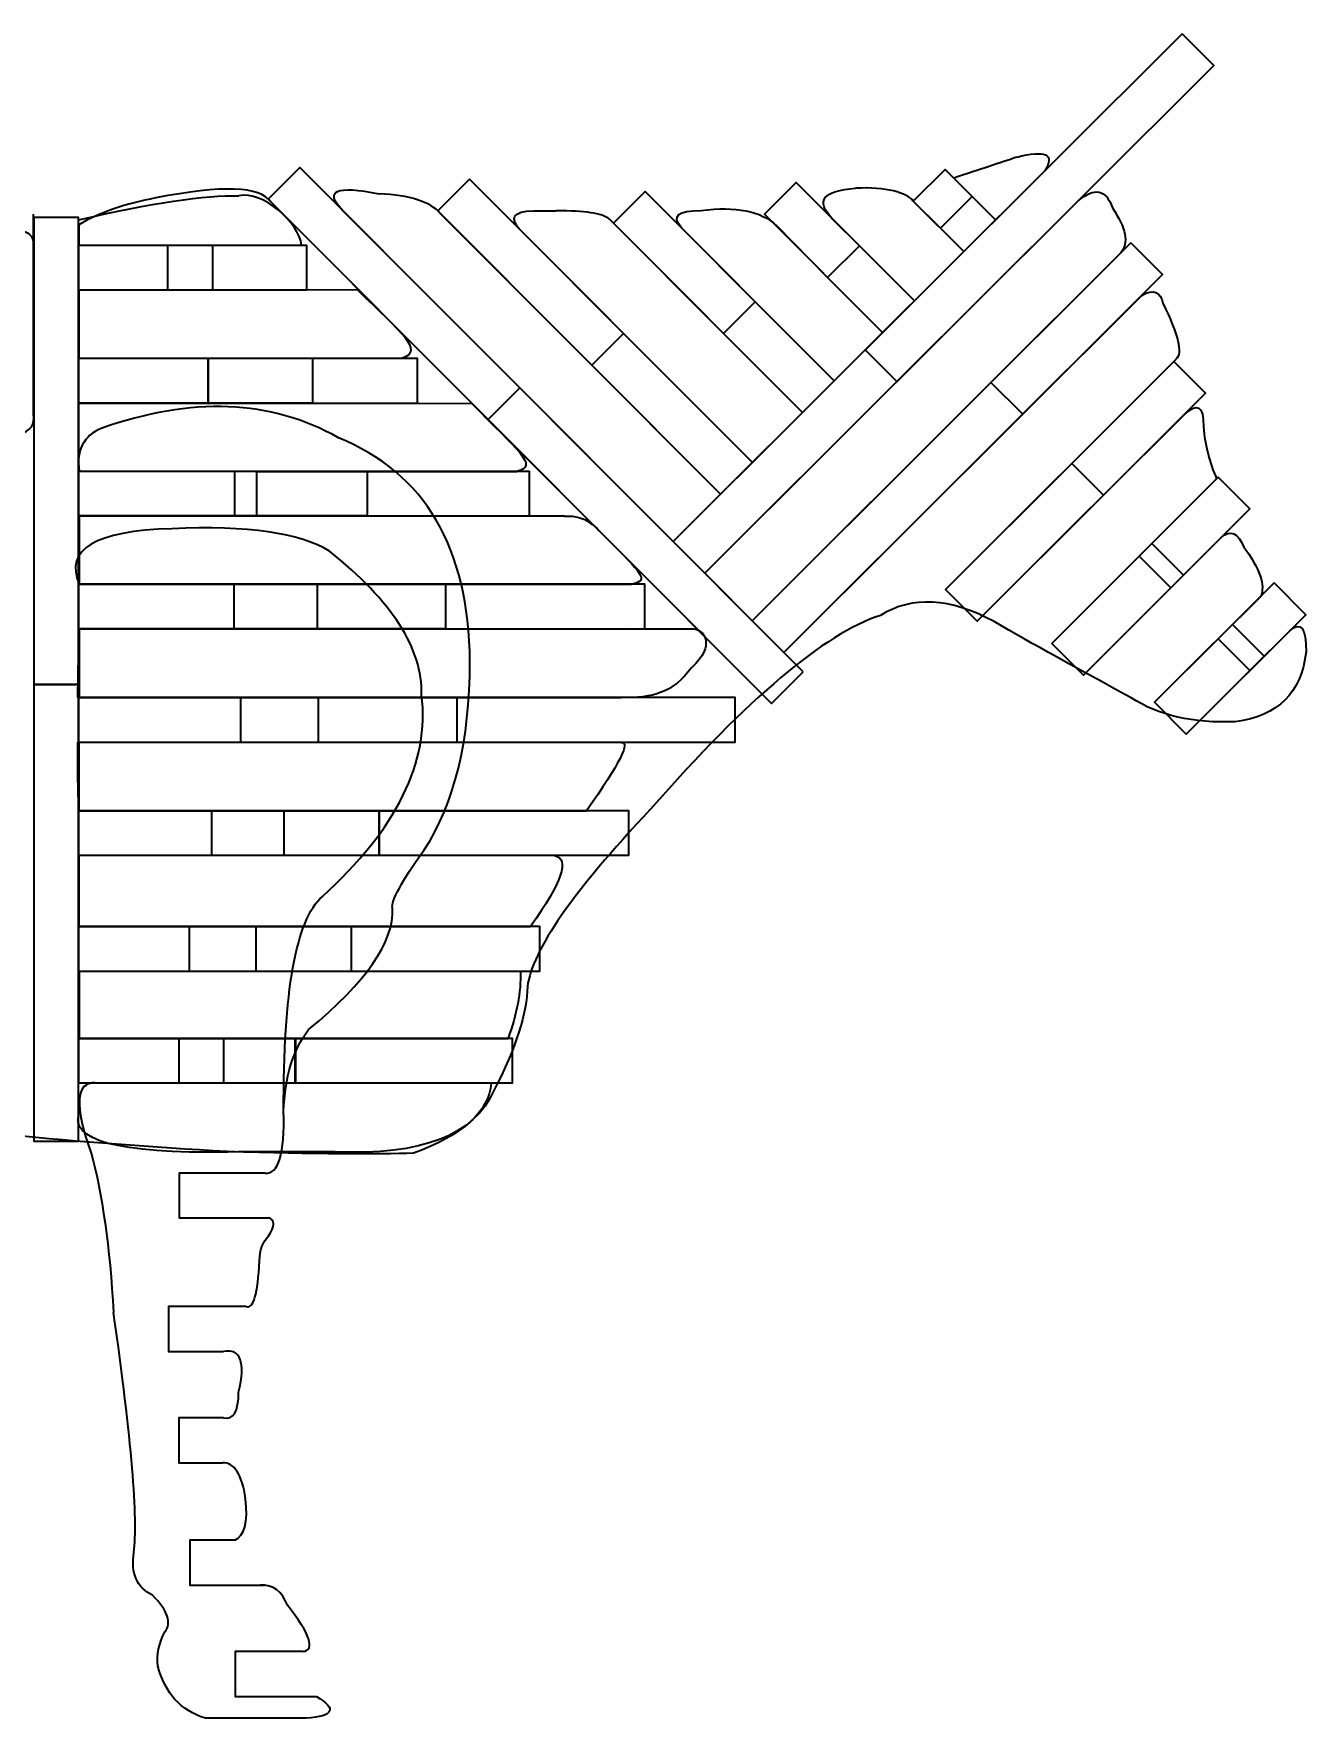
# Model space of a CAD drawing. Header units: inches. Extents: x -777 to 162, y -556 to 220.
# Drawn here: x -199.3 to -125, y 122 to 220.4 of the extents above; entities that cross this region are included whole.
import ezdxf

# ---------------------------------------------------------------- set-up
doc = ezdxf.new("R2010")
doc.units = ezdxf.units.IN
doc.header["$MEASUREMENT"] = 0
doc.layers.add('Layer 1', color=1, linetype='Continuous')

msp = doc.modelspace()

# ---------------------------------------------------------------- linework, layer by layer
at = {"layer": 'Layer 1', "color": 1, "lineweight": 35}
for points in [[(-196.6951, 205.4228), (-183.3595, 205.4228), (-183.3595, 208.025), (-196.6951, 208.025), (-196.6951, 205.4228)], [(-196.695, 198.8106), (-176.9002, 198.8106), (-176.9002, 201.4126), (-196.695, 201.4126), (-196.695, 198.8106)], [(-196.6951, 192.2202), (-170.3637, 192.2202), (-170.3637, 194.8224), (-196.6951, 194.8224), (-196.6951, 192.2202)], [(-196.6951, 185.6202), (-163.6089, 185.6202), (-163.6089, 188.2224), (-196.6951, 188.2224), (-196.6951, 185.6202)], [(-196.695, 179.0006), (-158.3402, 179.0006), (-158.3402, 181.6028), (-196.695, 181.6028), (-196.695, 179.0006)], [(-196.6951, 172.3892), (-164.5577, 172.3892), (-164.5577, 174.9914), (-196.6951, 174.9914), (-196.6951, 172.3892)], [(-196.6951, 165.6228), (-169.7477, 165.6228), (-169.7477, 168.225), (-196.6951, 168.225), (-196.6951, 165.6228)], [(-196.6951, 159.0876), (-171.3429, 159.0876), (-171.3429, 161.6896), (-196.6951, 161.6896), (-196.6951, 159.0876)]]:
    msp.add_lwpolyline(points, close=True, dxfattribs=at)
at = {"layer": 'Layer 1', "color": 2, "lineweight": 35}
for points in [[(-196.6951, 205.4228), (-191.4889, 205.4228), (-191.4889, 208.025), (-196.6951, 208.025), (-196.6951, 205.4228)], [(-196.6951, 198.8106), (-189.1307, 198.8106), (-189.1307, 201.4126), (-196.6951, 201.4126), (-196.6951, 198.8106)], [(-196.6951, 192.2202), (-186.2791, 192.2202), (-186.2791, 194.8224), (-196.6951, 194.8224), (-196.6951, 192.2202)], [(-196.6951, 185.6202), (-182.7445, 185.6202), (-182.7445, 188.2224), (-196.6951, 188.2224), (-196.6951, 185.6202)], [(-196.695, 179.0006), (-182.6728, 179.0006), (-182.6728, 181.6028), (-196.695, 181.6028), (-196.695, 179.0006)], [(-196.6951, 172.3894), (-184.6911, 172.3894), (-184.6911, 174.9916), (-196.6951, 174.9916), (-196.6951, 172.3894)], [(-196.6951, 165.6228), (-186.3205, 165.6228), (-186.3205, 168.225), (-196.6951, 168.225), (-196.6951, 165.6228)], [(-196.6951, 159.0876), (-188.2105, 159.0876), (-188.2105, 161.6896), (-196.6951, 161.6896), (-196.6951, 159.0876)]]:
    msp.add_lwpolyline(points, close=True, dxfattribs=at)
at = {"layer": 'Layer 1', "color": 6, "lineweight": 35}
for points in [[(-188.8748, 205.4228), (-183.3594, 205.4228), (-183.3594, 208.025), (-188.8748, 208.025), (-188.8748, 205.4228)], [(-183.0372, 198.8106), (-176.9002, 198.8106), (-176.9002, 201.4126), (-183.0372, 201.4126), (-183.0372, 198.8106)], [(-179.8299, 192.2198), (-170.3637, 192.2198), (-170.3637, 194.822), (-179.8299, 194.822), (-179.8299, 192.2198)], [(-175.2559, 185.6202), (-163.6089, 185.6202), (-163.6089, 188.2224), (-175.2559, 188.2224), (-175.2559, 185.6202)], [(-174.5914, 179.0006), (-158.3402, 179.0006), (-158.3402, 181.6028), (-174.5914, 181.6028), (-174.5914, 179.0006)], [(-179.1533, 172.3897), (-164.5577, 172.3897), (-164.5577, 174.9917), (-179.1533, 174.9917), (-179.1533, 172.3897)], [(-180.7831, 165.6228), (-169.7477, 165.6228), (-169.7477, 168.225), (-180.7831, 168.225), (-180.7831, 165.6228)], [(-184.0625, 159.0876), (-171.3429, 159.0876), (-171.3429, 161.6896), (-184.0625, 161.6896), (-184.0625, 159.0876)]]:
    msp.add_lwpolyline(points, close=True, dxfattribs=at)
at = {"layer": 'Layer 1', "color": 30, "lineweight": 35}
for points in [[(-187.5911, 192.2202), (-170.3637, 192.2202), (-170.3637, 194.8224), (-187.5911, 194.8224), (-187.5911, 192.2202)], [(-187.6357, 185.6202), (-163.6089, 185.6202), (-163.6089, 188.2224), (-187.6357, 188.2224), (-187.6357, 185.6202)], [(-187.2466, 179.0006), (-158.3402, 179.0006), (-158.3402, 181.6028), (-187.2466, 181.6028), (-187.2466, 179.0006)], [(-188.9247, 172.3897), (-164.5577, 172.3897), (-164.5577, 174.9917), (-188.9247, 174.9917), (-188.9247, 172.3897)], [(-190.2328, 165.6228), (-169.7476, 165.6228), (-169.7476, 168.225), (-190.2328, 168.225), (-190.2328, 165.6228)], [(-190.8339, 159.0876), (-171.3429, 159.0876), (-171.3429, 161.6896), (-190.8339, 161.6896), (-190.8339, 159.0876)]]:
    msp.add_lwpolyline(points, close=True, dxfattribs=at)
at = {"layer": 'Layer 1', "color": 1, "lineweight": 35}
for points in [[(-132.2206, 220.3945), (-132.2206, 220.3945), (-130.3704, 218.5396), (-130.3704, 218.5396), (-130.3704, 218.5396), (-130.3704, 218.5396), (-160.1099, 188.866), (-160.1099, 188.866), (-160.1099, 188.866), (-160.1099, 188.866), (-161.9602, 190.7208), (-161.9602, 190.7208), (-161.9602, 190.7208), (-161.9602, 190.7208), (-132.2206, 220.3945), (-132.2206, 220.3945)], [(-154.366, 183.1103), (-154.366, 183.1103), (-156.2201, 181.2594), (-156.2201, 181.2594), (-156.2201, 181.2594), (-156.2201, 181.2594), (-185.6326, 210.7308), (-185.6326, 210.7308), (-185.6326, 210.7308), (-185.6326, 210.7308), (-183.7784, 212.5817), (-183.7784, 212.5817), (-183.7784, 212.5817), (-183.7784, 212.5817), (-154.366, 183.1103), (-154.366, 183.1103)], [(-157.3349, 195.3368), (-157.3349, 195.3368), (-159.189, 193.4859), (-159.189, 193.4859), (-159.189, 193.4859), (-159.189, 193.4859), (-175.7129, 210.0429), (-175.7129, 210.0429), (-175.7129, 210.0429), (-175.7129, 210.0429), (-173.8587, 211.8938), (-173.8587, 211.8938), (-173.8587, 211.8938), (-173.8587, 211.8938), (-157.3349, 195.3368), (-157.3349, 195.3368)], [(-147.8693, 204.7814), (-147.8693, 204.7814), (-149.7234, 202.9304), (-149.7234, 202.9304), (-149.7234, 202.9304), (-149.7234, 202.9304), (-156.6304, 209.8513), (-156.6304, 209.8513), (-156.6304, 209.8513), (-156.6304, 209.8513), (-154.7762, 211.7022), (-154.7762, 211.7022), (-154.7762, 211.7022), (-154.7762, 211.7022), (-147.8693, 204.7814), (-147.8693, 204.7814)], [(-143.1287, 209.5115), (-143.1287, 209.5115), (-144.9828, 207.6605), (-144.9828, 207.6605), (-144.9828, 207.6605), (-144.9828, 207.6605), (-147.9309, 210.6143), (-147.9309, 210.6143), (-147.9309, 210.6143), (-147.9309, 210.6143), (-146.0769, 212.4653), (-146.0769, 212.4653), (-146.0769, 212.4653), (-146.0769, 212.4653), (-143.1287, 209.5115), (-143.1287, 209.5115)], [(-152.5494, 200.1117), (-152.5494, 200.1117), (-154.4036, 198.2608), (-154.4036, 198.2608), (-154.4036, 198.2608), (-154.4036, 198.2608), (-165.4415, 209.3208), (-165.4415, 209.3208), (-165.4415, 209.3208), (-165.4415, 209.3208), (-163.5873, 211.1717), (-163.5873, 211.1717), (-163.5873, 211.1717), (-163.5873, 211.1717), (-152.5494, 200.1117), (-152.5494, 200.1117)], [(-199.3148, 209.6539), (-199.3148, 209.6539), (-196.6951, 209.6539), (-196.6951, 209.6539), (-196.6951, 209.6539), (-196.6951, 209.6539), (-196.6951, 155.6783), (-196.6951, 155.6783), (-196.6951, 155.6783), (-196.6951, 155.6783), (-199.3148, 155.6783), (-199.3148, 155.6783), (-199.3148, 155.6783), (-199.3148, 155.6783), (-199.3148, 209.6539), (-199.3148, 209.6539)], [(-135.2235, 208.1697), (-135.2235, 208.1697), (-133.373, 206.3153), (-133.373, 206.3153), (-133.373, 206.3153), (-133.373, 206.3153), (-155.4915, 184.2378), (-155.4915, 184.2378), (-155.4915, 184.2378), (-155.4915, 184.2378), (-157.342, 186.0923), (-157.342, 186.0923), (-157.342, 186.0923), (-157.342, 186.0923), (-135.2235, 208.1697), (-135.2235, 208.1697)], [(-132.706, 201.2377), (-132.706, 201.2377), (-130.8554, 199.3832), (-130.8554, 199.3832), (-130.8554, 199.3832), (-130.8554, 199.3832), (-144.1994, 186.064), (-144.1994, 186.064), (-144.1994, 186.064), (-144.1994, 186.064), (-146.0499, 187.9185), (-146.0499, 187.9185), (-146.0499, 187.9185), (-146.0499, 187.9185), (-132.706, 201.2377), (-132.706, 201.2377)], [(-130.1097, 194.4871), (-130.1097, 194.4871), (-128.2593, 192.6324), (-128.2593, 192.6324), (-128.2593, 192.6324), (-128.2593, 192.6324), (-137.995, 182.9166), (-137.995, 182.9166), (-137.995, 182.9166), (-137.995, 182.9166), (-139.8454, 184.7713), (-139.8454, 184.7713), (-139.8454, 184.7713), (-139.8454, 184.7713), (-130.1097, 194.4871), (-130.1097, 194.4871)], [(-126.8437, 188.3018), (-126.8437, 188.3018), (-124.9934, 186.4471), (-124.9934, 186.4471), (-124.9934, 186.4471), (-124.9934, 186.4471), (-131.9807, 179.4743), (-131.9807, 179.4743), (-131.9807, 179.4743), (-131.9807, 179.4743), (-133.8311, 181.329), (-133.8311, 181.329), (-133.8311, 181.329), (-133.8311, 181.329), (-126.8437, 188.3018), (-126.8437, 188.3018)]]:
    msp.add_open_spline(points, degree=3, knots=[0, 0, 0, 0, 0.25, 0.25, 0.25, 0.25, 0.5, 0.5, 0.5, 0.5, 0.75, 0.75, 0.75, 0.75, 1, 1, 1, 1], dxfattribs=at)
at = {"layer": 'Layer 1', "lineweight": 35}
for points, knots in [([(-141.8907, 213.1737), (-140.1983, 213.6164), (-139.6489, 213.3552), (-140.2425, 212.3903), (-140.2425, 212.3903), (-140.2425, 212.3903), (-150.7362, 201.9199), (-150.7362, 201.9199), (-150.7362, 201.9199), (-150.7362, 201.9199), (-148.886, 200.0652), (-148.886, 200.0652), (-148.886, 200.0652), (-148.886, 200.0652), (-138.2976, 210.6301), (-138.2976, 210.6301), (-138.2976, 210.6301), (-137.3311, 211.4345), (-136.6653, 211.2995), (-136.301, 210.2249), (-136.301, 210.2249), (-135.4987, 209.0464), (-135.3315, 208.1685), (-135.7993, 207.5916)], [0, 0, 0, 0, 0.1666667, 0.1666667, 0.1666667, 0.1666667, 0.3333333, 0.3333333, 0.3333333, 0.3333333, 0.5, 0.5, 0.5, 0.5, 0.6666667, 0.6666667, 0.6666667, 0.6666667, 0.8333333, 0.8333333, 0.8333333, 0.8333333, 1, 1, 1, 1]), ([(-141.8907, 213.1737), (-142.8309, 212.858), (-144.0269, 212.4624), (-145.5697, 211.9573), (-145.5697, 211.9573), (-145.5697, 211.9573), (-144.4966, 210.8817), (-144.4966, 210.8817), (-144.4966, 210.8817), (-144.4966, 210.8817), (-146.3505, 209.0309), (-146.3505, 209.0309), (-146.3505, 209.0309), (-146.3505, 209.0309), (-147.9309, 210.6143), (-147.9309, 210.6143), (-147.9309, 210.6143), (-148.2316, 211.0775), (-149.5809, 211.4732), (-151.2983, 211.3592)], [0, 0, 0, 0, 0.2, 0.2, 0.2, 0.2, 0.4, 0.4, 0.4, 0.4, 0.6, 0.6, 0.6, 0.6, 0.8, 0.8, 0.8, 0.8, 1, 1, 1, 1]), ([(-192.1839, 210.7968), (-193.9472, 210.471), (-195.4484, 209.949), (-196.6877, 209.2308), (-196.6877, 209.2308), (-196.6881, 208.8373), (-196.6883, 208.426), (-196.689, 208.0326)], [0, 0, 0, 0, 0.5, 0.5, 0.5, 0.5, 1, 1, 1, 1]), ([(-203.2134, 196.8977), (-200.4229, 196.6065), (-199.1282, 197.019), (-199.3297, 198.1352), (-199.3297, 198.1352), (-199.3299, 202.8636), (-199.3299, 206.7682), (-199.3299, 209.8489)], [0, 0, 0, 0, 0.5, 0.5, 0.5, 0.5, 1, 1, 1, 1]), ([(-181.2754, 210.0715), (-181.2754, 210.0715), (-170.9197, 199.697), (-170.9197, 199.697), (-170.9197, 199.697), (-170.9197, 199.697), (-172.7736, 197.846), (-172.7736, 197.846), (-172.7736, 197.846), (-172.7736, 197.846), (-185.4658, 210.5611), (-185.4658, 210.5611)], [0, 0, 0, 0, 0.3333333, 0.3333333, 0.3333333, 0.3333333, 0.6666667, 0.6666667, 0.6666667, 0.6666667, 1, 1, 1, 1]), ([(-170.8097, 208.8373), (-170.8097, 208.8373), (-164.8631, 202.8802), (-164.8631, 202.8802), (-164.8631, 202.8802), (-164.8631, 202.8802), (-166.7172, 201.0291), (-166.7172, 201.0291), (-166.7172, 201.0291), (-166.7172, 201.0291), (-175.567, 209.895), (-175.567, 209.895)], [0, 0, 0, 0, 0.3333333, 0.3333333, 0.3333333, 0.3333333, 0.6666667, 0.6666667, 0.6666667, 0.6666667, 1, 1, 1, 1]), ([(-203.2003, 206.5838), (-203.2467, 207.4348), (-202.7071, 208.041), (-201.5807, 208.4026), (-201.5807, 208.4026), (-199.9724, 209.2039), (-199.2171, 208.9469), (-199.3148, 207.6314)], [0, 0, 0, 0, 0.5, 0.5, 0.5, 0.5, 1, 1, 1, 1]), ([(-199.3148, 207.6314), (-199.3148, 207.6314), (-199.3148, 182.3593), (-199.3148, 182.3593), (-199.3148, 182.3593), (-199.3148, 182.3593), (-196.6951, 182.3593), (-196.6951, 182.3593), (-196.6951, 182.3593), (-196.6951, 182.3593), (-196.6951, 209.5178), (-196.6951, 209.5178)], [0, 0, 0, 0, 0.3333333, 0.3333333, 0.3333333, 0.3333333, 0.6666667, 0.6666667, 0.6666667, 0.6666667, 1, 1, 1, 1]), ([(-161.4743, 209.0534), (-161.4743, 209.0534), (-157.1608, 204.7323), (-157.1608, 204.7323), (-157.1608, 204.7323), (-157.1608, 204.7323), (-159.0148, 202.8813), (-159.0148, 202.8813), (-159.0148, 202.8813), (-159.0148, 202.8813), (-165.6871, 209.5656), (-165.6871, 209.5656)], [0, 0, 0, 0, 0.3333333, 0.3333333, 0.3333333, 0.3333333, 0.6666667, 0.6666667, 0.6666667, 0.6666667, 1, 1, 1, 1]), ([(-152.6652, 209.5865), (-152.6652, 209.5865), (-151.0824, 208.0011), (-151.0824, 208.0011), (-151.0824, 208.0011), (-151.0824, 208.0011), (-152.9365, 206.1501), (-152.9365, 206.1501), (-152.9365, 206.1501), (-152.9365, 206.1501), (-155.9283, 209.186), (-155.9283, 209.186)], [0, 0, 0, 0, 0.3333333, 0.3333333, 0.3333333, 0.3333333, 0.6666667, 0.6666667, 0.6666667, 0.6666667, 1, 1, 1, 1]), ([(-196.689, 208.0326), (-196.689, 208.0326), (-188.8748, 208.0429), (-188.8748, 208.0429), (-188.8748, 208.0429), (-188.8748, 208.0429), (-188.8748, 205.4228), (-188.8748, 205.4228), (-188.8748, 205.4228), (-188.8748, 205.4228), (-196.689, 205.4125), (-196.689, 205.4125), (-196.689, 205.4125), (-196.6908, 204.1073), (-196.6927, 202.7424), (-196.6945, 201.4371)], [0, 0, 0, 0, 0.25, 0.25, 0.25, 0.25, 0.5, 0.5, 0.5, 0.5, 0.75, 0.75, 0.75, 0.75, 1, 1, 1, 1]), ([(-180.3363, 205.4225), (-180.3363, 205.4225), (-191.4888, 205.405), (-191.4888, 205.405), (-191.4888, 205.405), (-191.4888, 205.405), (-191.4888, 208.025), (-191.4888, 208.025), (-191.4888, 208.025), (-191.4888, 208.025), (-183.6745, 208.0429), (-183.6745, 208.0429)], [0, 0, 0, 0, 0.3333333, 0.3333333, 0.3333333, 0.3333333, 0.6666667, 0.6666667, 0.6666667, 0.6666667, 1, 1, 1, 1]), ([(-134.5813, 205.106), (-134.5813, 205.106), (-141.5407, 198.1625), (-141.5407, 198.1625), (-141.5407, 198.1625), (-141.5407, 198.1625), (-143.3915, 200.0168), (-143.3915, 200.0168), (-143.3915, 200.0168), (-143.3915, 200.0168), (-135.7993, 207.5918), (-135.7993, 207.5918)], [0, 0, 0, 0, 0.3333333, 0.3333333, 0.3333333, 0.3333333, 0.6666667, 0.6666667, 0.6666667, 0.6666667, 1, 1, 1, 1]), ([(-134.5813, 205.106), (-133.8922, 205.4917), (-133.4807, 205.3381), (-133.3466, 204.645), (-133.3466, 204.645), (-132.4554, 202.8328), (-132.1956, 201.7414), (-132.567, 201.3714)], [0, 0, 0, 0, 0.5, 0.5, 0.5, 0.5, 1, 1, 1, 1]), ([(-196.6945, 201.4371), (-196.6945, 201.4371), (-183.0271, 201.4222), (-183.0271, 201.4222), (-183.0271, 201.4222), (-183.0271, 201.4222), (-183.0271, 198.8022), (-183.0271, 198.8022), (-183.0271, 198.8022), (-183.0271, 198.8022), (-196.6951, 198.8022), (-196.6951, 198.8022)], [0, 0, 0, 0, 0.3333333, 0.3333333, 0.3333333, 0.3333333, 0.6666667, 0.6666667, 0.6666667, 0.6666667, 1, 1, 1, 1]), ([(-177.7664, 201.4305), (-177.7664, 201.4305), (-189.1307, 201.4126), (-189.1307, 201.4126), (-189.1307, 201.4126), (-189.1307, 201.4126), (-189.1307, 198.7926), (-189.1307, 198.7926), (-189.1307, 198.7926), (-189.1307, 198.7926), (-173.7361, 198.8103), (-173.7361, 198.8103), (-173.7361, 198.8103), (-171.1394, 196.1175), (-169.722, 195.1171), (-171.0856, 194.8224)], [0, 0, 0, 0, 0.25, 0.25, 0.25, 0.25, 0.5, 0.5, 0.5, 0.5, 0.75, 0.75, 0.75, 0.75, 1, 1, 1, 1]), ([(-132.1455, 198.0919), (-132.1455, 198.0919), (-136.8189, 193.4308), (-136.8189, 193.4308), (-136.8189, 193.4308), (-136.8189, 193.4308), (-138.6695, 195.2853), (-138.6695, 195.2853), (-138.6695, 195.2853), (-138.6695, 195.2853), (-132.567, 201.3714), (-132.567, 201.3714)], [0, 0, 0, 0, 0.3333333, 0.3333333, 0.3333333, 0.3333333, 0.6666667, 0.6666667, 0.6666667, 0.6666667, 1, 1, 1, 1]), ([(-185.8067, 153.8186), (-185.0203, 153.7356), (-184.6572, 154.9399), (-184.718, 157.4324), (-184.718, 157.4324), (-184.6574, 159.4168), (-184.1736, 161.0077), (-183.2665, 162.2048), (-183.2665, 162.2048), (-179.8796, 164.9925), (-178.2467, 167.3561), (-178.3677, 169.2956), (-178.3677, 169.2956), (-178.443, 169.7347), (-177.8233, 170.871), (-176.5079, 172.7045), (-176.5079, 172.7045), (-174.7389, 175.4012), (-173.8468, 179.0679), (-173.8318, 183.7041), (-173.8318, 183.7041), (-173.9055, 190.3788), (-176.4674, 194.7386), (-181.5171, 196.7832), (-181.5171, 196.7832), (-185.4737, 199.0186), (-190.0954, 199.1999), (-195.381, 197.3269), (-195.381, 197.3269), (-196.3991, 196.9009), (-196.8277, 196.072), (-196.6667, 194.8402)], [0, 0, 0, 0, 0.125, 0.125, 0.125, 0.125, 0.25, 0.25, 0.25, 0.25, 0.375, 0.375, 0.375, 0.375, 0.5, 0.5, 0.5, 0.5, 0.625, 0.625, 0.625, 0.625, 0.75, 0.75, 0.75, 0.75, 0.875, 0.875, 0.875, 0.875, 1, 1, 1, 1]), ([(-132.1453, 198.0919), (-131.3471, 198.8834), (-130.9597, 198.6635), (-130.9837, 197.4319), (-130.9837, 197.4319), (-130.8791, 196.3299), (-130.6199, 195.3149), (-130.2067, 194.3877)], [0, 0, 0, 0, 0.5, 0.5, 0.5, 0.5, 1, 1, 1, 1]), ([(-196.7166, 194.843), (-196.7166, 194.843), (-179.8299, 194.8399), (-179.8299, 194.8399), (-179.8299, 194.8399), (-179.8299, 194.8399), (-179.8299, 192.2198), (-179.8299, 192.2198), (-179.8299, 192.2198), (-179.8299, 192.2198), (-196.7166, 192.223), (-196.7166, 192.223)], [0, 0, 0, 0, 0.3333333, 0.3333333, 0.3333333, 0.3333333, 0.6666667, 0.6666667, 0.6666667, 0.6666667, 1, 1, 1, 1]), ([(-196.6667, 194.8402), (-196.6667, 194.8402), (-187.5911, 194.8402), (-187.5911, 194.8402), (-187.5911, 194.8402), (-187.5911, 194.8402), (-187.5911, 192.2202), (-187.5911, 192.2202), (-187.5911, 192.2202), (-187.5911, 192.2202), (-196.6667, 192.2202), (-196.6667, 192.2202)], [0, 0, 0, 0, 0.3333333, 0.3333333, 0.3333333, 0.3333333, 0.6666667, 0.6666667, 0.6666667, 0.6666667, 1, 1, 1, 1]), ([(-168.3009, 192.2025), (-168.3009, 192.2025), (-186.2791, 192.2023), (-186.2791, 192.2023), (-186.2791, 192.2023), (-186.2791, 192.2023), (-186.2791, 194.8224), (-186.2791, 194.8224), (-186.2791, 194.8224), (-186.2791, 194.8224), (-171.0856, 194.8224), (-171.0856, 194.8224)], [0, 0, 0, 0, 0.3333333, 0.3333333, 0.3333333, 0.3333333, 0.6666667, 0.6666667, 0.6666667, 0.6666667, 1, 1, 1, 1]), ([(-129.9206, 190.9724), (-129.9206, 190.9724), (-132.8849, 188.0162), (-132.8849, 188.0162), (-132.8849, 188.0162), (-132.8849, 188.0162), (-134.7353, 189.8709), (-134.7353, 189.8709), (-134.7353, 189.8709), (-134.7353, 189.8709), (-130.2067, 194.3879), (-130.2067, 194.3879)], [0, 0, 0, 0, 0.3333333, 0.3333333, 0.3333333, 0.3333333, 0.6666667, 0.6666667, 0.6666667, 0.6666667, 1, 1, 1, 1]), ([(-168.3009, 192.2025), (-167.0104, 192.2978), (-166.4947, 191.5543), (-165.7435, 190.8019), (-165.7435, 190.8019), (-163.9236, 188.9783), (-163.2536, 188.3961), (-164.3924, 188.2404)], [0, 0, 0, 0, 0.5, 0.5, 0.5, 0.5, 1, 1, 1, 1]), ([(-176.6586, 181.7702), (-176.5978, 184.4575), (-178.3918, 187.2524), (-182.0411, 190.1546), (-182.0411, 190.1546), (-183.7491, 191.23), (-186.8183, 191.6695), (-191.2488, 191.4725)], [0, 0, 0, 0, 0.5, 0.5, 0.5, 0.5, 1, 1, 1, 1]), ([(-129.9208, 190.9724), (-129.4081, 191.4283), (-128.9747, 191.2377), (-128.6202, 190.4001), (-128.6202, 190.4001), (-127.6763, 189.1255), (-127.3479, 188.1625), (-127.635, 187.5108)], [0, 0, 0, 0, 0.5, 0.5, 0.5, 0.5, 1, 1, 1, 1]), ([(-196.7052, 188.2373), (-196.7052, 188.2373), (-175.2559, 188.2402), (-175.2559, 188.2402), (-175.2559, 188.2402), (-175.2559, 188.2402), (-175.2559, 185.6202), (-175.2559, 185.6202), (-175.2559, 185.6202), (-175.2559, 185.6202), (-196.7052, 185.6172), (-196.7052, 185.6172)], [0, 0, 0, 0, 0.3333333, 0.3333333, 0.3333333, 0.3333333, 0.6666667, 0.6666667, 0.6666667, 0.6666667, 1, 1, 1, 1]), ([(-196.6667, 188.2277), (-196.6667, 188.2277), (-187.6357, 188.2224), (-187.6357, 188.2224), (-187.6357, 188.2224), (-187.6357, 188.2224), (-187.6357, 185.6023), (-187.6357, 185.6023), (-187.6357, 185.6023), (-187.6357, 185.6023), (-196.6667, 185.6077), (-196.6667, 185.6077)], [0, 0, 0, 0, 0.3333333, 0.3333333, 0.3333333, 0.3333333, 0.6666667, 0.6666667, 0.6666667, 0.6666667, 1, 1, 1, 1]), ([(-196.6667, 188.2277), (-196.6667, 188.2277), (-187.6357, 188.2224), (-187.6357, 188.2224), (-187.6357, 188.2224), (-187.6357, 188.2224), (-187.6357, 185.6023), (-187.6357, 185.6023), (-187.6357, 185.6023), (-187.6357, 185.6023), (-196.6667, 185.6077), (-196.6667, 185.6077)], [0, 0, 0, 0, 0.3333333, 0.3333333, 0.3333333, 0.3333333, 0.6666667, 0.6666667, 0.6666667, 0.6666667, 1, 1, 1, 1]), ([(-164.3924, 185.6202), (-164.3924, 185.6202), (-182.7444, 185.6023), (-182.7444, 185.6023), (-182.7444, 185.6023), (-182.7444, 185.6023), (-182.7444, 188.2224), (-182.7444, 188.2224), (-182.7444, 188.2224), (-182.7444, 188.2224), (-164.3924, 188.2402), (-164.3924, 188.2402)], [0, 0, 0, 0, 0.3333333, 0.3333333, 0.3333333, 0.3333333, 0.6666667, 0.6666667, 0.6666667, 0.6666667, 1, 1, 1, 1]), ([(-125.9399, 185.5012), (-125.2875, 186.0901), (-124.9691, 185.6817), (-124.9846, 184.2757), (-124.9846, 184.2757), (-125.2422, 181.8867), (-126.6208, 180.5256), (-129.1202, 180.193), (-129.1202, 180.193), (-131.5745, 180.0874), (-133.6045, 180.556), (-135.2101, 181.5991), (-135.2101, 181.5991), (-138.3004, 183.2628), (-140.9669, 184.7447), (-143.2088, 186.0451), (-143.2088, 186.0451), (-145.7841, 187.4362), (-147.9961, 187.5572), (-149.8444, 186.408), (-149.8444, 186.408), (-153.1163, 185.35), (-157.6004, 181.5693), (-163.2965, 175.0667), (-163.2965, 175.0667), (-167.8106, 170.2884), (-170.2043, 166.8406), (-170.4773, 164.7234), (-170.4773, 164.7234), (-170.4924, 163.1809), (-171.1438, 161.1545), (-172.4316, 158.6445), (-172.4316, 158.6445), (-173.5827, 156.0259), (-176.6731, 154.8338), (-181.7025, 155.0686)], [0, 0, 0, 0, 0.1111111, 0.1111111, 0.1111111, 0.1111111, 0.2222222, 0.2222222, 0.2222222, 0.2222222, 0.3333333, 0.3333333, 0.3333333, 0.3333333, 0.4444444, 0.4444444, 0.4444444, 0.4444445, 0.5555556, 0.5555556, 0.5555556, 0.5555556, 0.6666667, 0.6666667, 0.6666667, 0.6666667, 0.7777778, 0.7777778, 0.7777778, 0.7777778, 0.8888889, 0.8888889, 0.8888889, 0.8888889, 1, 1, 1, 1]), ([(-125.9399, 185.501), (-125.9399, 185.501), (-128.2669, 183.1803), (-128.2669, 183.1803), (-128.2669, 183.1803), (-128.2669, 183.1803), (-130.1173, 185.035), (-130.1173, 185.035), (-130.1173, 185.035), (-130.1173, 185.035), (-127.6352, 187.5108), (-127.6352, 187.5108)], [0, 0, 0, 0, 0.3333333, 0.3333333, 0.3333333, 0.3333333, 0.6666667, 0.6666667, 0.6666667, 0.6666667, 1, 1, 1, 1]), ([(-164.3924, 185.6202), (-163.177, 185.6204), (-161.9616, 185.6204), (-160.7463, 185.6202), (-160.7463, 185.6202), (-160.1807, 185.5822), (-159.4342, 184.659), (-160.8886, 183.3483), (-160.8886, 183.3483), (-161.9852, 181.8854), (-163.14, 181.5689), (-165.0001, 181.6028)], [0, 0, 0, 0, 0.3333333, 0.3333333, 0.3333333, 0.3333333, 0.6666667, 0.6666667, 0.6666667, 0.6666667, 1, 1, 1, 1]), ([(-199.3148, 182.3593), (-199.3148, 182.3593), (-196.6951, 182.3593), (-196.6951, 182.3593), (-196.6951, 182.3593), (-196.6951, 182.3593), (-196.6951, 155.6783), (-196.6951, 155.6783), (-196.6951, 155.6783), (-196.6951, 155.6783), (-199.3148, 155.6783), (-199.3148, 155.6783), (-199.3148, 155.6783), (-199.3148, 155.6783), (-199.3148, 182.3593), (-199.3148, 182.3593)], [0, 0, 0, 0, 0.25, 0.25, 0.25, 0.25, 0.5, 0.5, 0.5, 0.5, 0.75, 0.75, 0.75, 0.75, 1, 1, 1, 1]), ([(-196.7612, 181.6113), (-196.7612, 181.6113), (-174.5914, 181.6028), (-174.5914, 181.6028), (-174.5914, 181.6028), (-174.5914, 181.6028), (-174.5914, 178.9828), (-174.5914, 178.9828), (-174.5914, 178.9828), (-174.5914, 178.9828), (-196.7612, 178.9912), (-196.7612, 178.9912)], [0, 0, 0, 0, 0.3333333, 0.3333333, 0.3333333, 0.3333333, 0.6666667, 0.6666667, 0.6666667, 0.6666667, 1, 1, 1, 1]), ([(-196.6667, 181.6139), (-196.6667, 181.6139), (-187.2466, 181.6028), (-187.2466, 181.6028), (-187.2466, 181.6028), (-187.2466, 181.6028), (-187.2466, 178.9828), (-187.2466, 178.9828), (-187.2466, 178.9828), (-187.2466, 178.9828), (-196.6667, 178.9938), (-196.6667, 178.9938)], [0, 0, 0, 0, 0.3333333, 0.3333333, 0.3333333, 0.3333333, 0.6666667, 0.6666667, 0.6666667, 0.6666667, 1, 1, 1, 1]), ([(-196.6667, 181.6139), (-196.6667, 181.6139), (-187.2466, 181.6028), (-187.2466, 181.6028), (-187.2466, 181.6028), (-187.2466, 181.6028), (-187.2466, 178.9828), (-187.2466, 178.9828), (-187.2466, 178.9828), (-187.2466, 178.9828), (-196.6667, 178.9938), (-196.6667, 178.9938)], [0, 0, 0, 0, 0.3333333, 0.3333333, 0.3333333, 0.3333333, 0.6666667, 0.6666667, 0.6666667, 0.6666667, 1, 1, 1, 1]), ([(-184.718, 157.4324), (-184.7534, 164.4305), (-184.0001, 168.6162), (-182.4578, 169.9889), (-182.4578, 169.9889), (-178.1084, 173.916), (-176.1753, 177.8431), (-176.6586, 181.7702)], [0, 0, 0, 0, 0.5, 0.5, 0.5, 0.5, 1, 1, 1, 1]), ([(-165.0001, 178.9828), (-165.0001, 178.9828), (-182.6728, 178.9828), (-182.6728, 178.9828), (-182.6728, 178.9828), (-182.6728, 178.9828), (-182.6728, 181.6028), (-182.6728, 181.6028), (-182.6728, 181.6028), (-182.6728, 181.6028), (-165.0001, 181.6028), (-165.0001, 181.6028)], [0, 0, 0, 0, 0.3333333, 0.3333333, 0.3333333, 0.3333333, 0.6666667, 0.6666667, 0.6666667, 0.6666667, 1, 1, 1, 1]), ([(-196.7166, 174.9951), (-196.7166, 174.9951), (-179.1315, 174.9914), (-179.1315, 174.9914), (-179.1315, 174.9914), (-179.1315, 174.9914), (-179.1315, 172.3713), (-179.1315, 172.3713), (-179.1315, 172.3713), (-179.1315, 172.3713), (-196.7166, 172.375), (-196.7166, 172.375)], [0, 0, 0, 0, 0.3333333, 0.3333333, 0.3333333, 0.3333333, 0.6666667, 0.6666667, 0.6666667, 0.6666667, 1, 1, 1, 1]), ([(-196.6669, 175.0008), (-196.6669, 175.0008), (-188.9248, 174.9917), (-188.9248, 174.9917), (-188.9248, 174.9917), (-188.9248, 174.9917), (-188.9248, 172.3717), (-188.9248, 172.3717), (-188.9248, 172.3717), (-188.9248, 172.3717), (-196.6669, 172.3807), (-196.6669, 172.3807)], [0, 0, 0, 0, 0.3333333, 0.3333333, 0.3333333, 0.3333333, 0.6666667, 0.6666667, 0.6666667, 0.6666667, 1, 1, 1, 1]), ([(-196.6669, 175.0008), (-196.6669, 175.0008), (-188.9248, 174.9917), (-188.9248, 174.9917), (-188.9248, 174.9917), (-188.9248, 174.9917), (-188.9248, 172.3717), (-188.9248, 172.3717), (-188.9248, 172.3717), (-188.9248, 172.3717), (-196.6669, 172.3807), (-196.6669, 172.3807)], [0, 0, 0, 0, 0.3333333, 0.3333333, 0.3333333, 0.3333333, 0.6666667, 0.6666667, 0.6666667, 0.6666667, 1, 1, 1, 1]), ([(-168.8814, 172.3713), (-168.8814, 172.3713), (-184.6911, 172.3715), (-184.6911, 172.3715), (-184.6911, 172.3715), (-184.6911, 172.3715), (-184.6911, 174.9916), (-184.6911, 174.9916), (-184.6911, 174.9916), (-184.6911, 174.9916), (-167.0181, 174.9914), (-167.0181, 174.9914)], [0, 0, 0, 0, 0.3333333, 0.3333333, 0.3333333, 0.3333333, 0.6666667, 0.6666667, 0.6666667, 0.6666667, 1, 1, 1, 1]), ([(-196.7223, 168.2274), (-196.7223, 168.2274), (-180.7831, 168.225), (-180.7831, 168.225), (-180.7831, 168.225), (-180.7831, 168.225), (-180.7831, 165.605), (-180.7831, 165.605), (-180.7831, 165.605), (-180.7831, 165.605), (-196.7223, 165.6074), (-196.7223, 165.6074)], [0, 0, 0, 0, 0.3333333, 0.3333333, 0.3333333, 0.3333333, 0.6666667, 0.6666667, 0.6666667, 0.6666667, 1, 1, 1, 1]), ([(-196.6667, 168.225), (-196.6667, 168.225), (-190.2328, 168.225), (-190.2328, 168.225), (-190.2328, 168.225), (-190.2328, 168.225), (-190.2328, 165.605), (-190.2328, 165.605), (-190.2328, 165.605), (-190.2328, 165.605), (-196.6667, 165.605), (-196.6667, 165.605)], [0, 0, 0, 0, 0.3333333, 0.3333333, 0.3333333, 0.3333333, 0.6666667, 0.6666667, 0.6666667, 0.6666667, 1, 1, 1, 1]), ([(-196.6667, 168.225), (-196.6667, 168.225), (-190.2328, 168.225), (-190.2328, 168.225), (-190.2328, 168.225), (-190.2328, 168.225), (-190.2328, 165.605), (-190.2328, 165.605), (-190.2328, 165.605), (-190.2328, 165.605), (-196.6667, 165.605), (-196.6667, 165.605)], [0, 0, 0, 0, 0.3333333, 0.3333333, 0.3333333, 0.3333333, 0.6666667, 0.6666667, 0.6666667, 0.6666667, 1, 1, 1, 1]), ([(-170.8812, 165.6052), (-170.8812, 165.6052), (-186.3205, 165.605), (-186.3205, 165.605), (-186.3205, 165.605), (-186.3205, 165.605), (-186.3205, 168.225), (-186.3205, 168.225), (-186.3205, 168.225), (-186.3205, 168.225), (-170.2904, 168.225), (-170.2904, 168.225)], [0, 0, 0, 0, 0.3333333, 0.3333333, 0.3333333, 0.3333333, 0.6666667, 0.6666667, 0.6666667, 0.6666667, 1, 1, 1, 1]), ([(-196.728, 161.6775), (-196.728, 161.6775), (-184.0191, 161.6896), (-184.0191, 161.6896), (-184.0191, 161.6896), (-184.0191, 161.6896), (-184.0191, 159.0696), (-184.0191, 159.0696), (-184.0191, 159.0696), (-184.0191, 159.0696), (-196.728, 159.0574), (-196.728, 159.0574)], [0, 0, 0, 0, 0.3333333, 0.3333333, 0.3333333, 0.3333333, 0.6666667, 0.6666667, 0.6666667, 0.6666667, 1, 1, 1, 1]), ([(-196.6667, 161.7075), (-196.6667, 161.7075), (-190.8339, 161.6896), (-190.8339, 161.6896), (-190.8339, 161.6896), (-190.8339, 161.6896), (-190.8339, 159.0696), (-190.8339, 159.0696), (-190.8339, 159.0696), (-190.8339, 159.0696), (-195.7331, 159.0875), (-195.7331, 159.0875)], [0, 0, 0, 0, 0.3333333, 0.3333333, 0.3333333, 0.3333333, 0.6666667, 0.6666667, 0.6666667, 0.6666667, 1, 1, 1, 1]), ([(-196.6667, 161.6909), (-196.6667, 161.6909), (-190.8339, 161.6896), (-190.8339, 161.6896), (-190.8339, 161.6896), (-190.8339, 161.6896), (-190.8339, 159.0696), (-190.8339, 159.0696), (-190.8339, 159.0696), (-190.8339, 159.0696), (-195.7331, 159.0709), (-195.7331, 159.0709)], [0, 0, 0, 0, 0.3333333, 0.3333333, 0.3333333, 0.3333333, 0.6666667, 0.6666667, 0.6666667, 0.6666667, 1, 1, 1, 1]), ([(-172.5854, 159.0696), (-172.5854, 159.0696), (-188.2105, 159.0696), (-188.2105, 159.0696), (-188.2105, 159.0696), (-188.2105, 159.0696), (-188.2105, 161.6896), (-188.2105, 161.6896), (-188.2105, 161.6896), (-188.2105, 161.6896), (-171.6083, 161.6896), (-171.6083, 161.6896)], [0, 0, 0, 0, 0.3333333, 0.3333333, 0.3333333, 0.3333333, 0.6666667, 0.6666667, 0.6666667, 0.6666667, 1, 1, 1, 1]), ([(-172.5854, 159.0696), (-172.7367, 157.4039), (-174.2518, 156.0421), (-177.13, 154.9844), (-177.13, 154.9844), (-179.2282, 154.8975), (-182.8564, 154.9292), (-188.0147, 155.0791), (-188.0147, 155.0791), (-192.4064, 155.3239), (-196.6492, 155.6474), (-200.743, 156.0491), (-200.743, 156.0491), (-203.7241, 156.6212), (-207.1015, 156.2678), (-210.8746, 154.9883), (-210.8746, 154.9883), (-213.3439, 154.4136), (-215.4799, 153.7787), (-217.2826, 153.083), (-217.2826, 153.083), (-218.5247, 152.821), (-219.0398, 153.1436), (-218.8279, 154.0502)], [0, 0, 0, 0, 0.1666667, 0.1666667, 0.1666667, 0.1666667, 0.3333333, 0.3333333, 0.3333333, 0.3333333, 0.5, 0.5, 0.5, 0.5, 0.6666667, 0.6666667, 0.6666667, 0.6666667, 0.8333333, 0.8333333, 0.8333333, 0.8333333, 1, 1, 1, 1]), ([(-195.7331, 159.0875), (-196.8745, 159.1724), (-196.9524, 157.7537), (-195.9672, 154.9778), (-195.9672, 154.9778), (-195.3158, 152.6258), (-194.8786, 149.5233), (-194.6561, 145.6702)], [0, 0, 0, 0, 0.5, 0.5, 0.5, 0.5, 1, 1, 1, 1]), ([(-195.7331, 159.0709), (-196.8745, 159.1558), (-196.9524, 157.7537), (-195.9672, 154.9778), (-195.9672, 154.9778), (-195.3158, 152.6258), (-194.8786, 149.5233), (-194.6561, 145.6702)], [0, 0, 0, 0, 0.5, 0.5, 0.5, 0.5, 1, 1, 1, 1]), ([(-185.8067, 153.8186), (-185.8067, 153.8186), (-190.8133, 153.8186), (-190.8133, 153.8186), (-190.8133, 153.8186), (-190.8133, 153.8186), (-190.8133, 151.1986), (-190.8133, 151.1986), (-190.8133, 151.1986), (-190.8133, 151.1986), (-185.5929, 151.1986), (-185.5929, 151.1986)], [0, 0, 0, 0, 0.3333333, 0.3333333, 0.3333333, 0.3333333, 0.6666667, 0.6666667, 0.6666667, 0.6666667, 1, 1, 1, 1]), ([(-185.8067, 153.8186), (-185.8067, 153.8186), (-190.8133, 153.8186), (-190.8133, 153.8186), (-190.8133, 153.8186), (-190.8133, 153.8186), (-190.8133, 151.1986), (-190.8133, 151.1986), (-190.8133, 151.1986), (-190.8133, 151.1986), (-185.5929, 151.1986), (-185.5929, 151.1986)], [0, 0, 0, 0, 0.3333333, 0.3333333, 0.3333333, 0.3333333, 0.6666667, 0.6666667, 0.6666667, 0.6666667, 1, 1, 1, 1]), ([(-186.9082, 146.0235), (-186.487, 145.8568), (-186.2257, 146.7509), (-186.1242, 148.7053), (-186.1242, 148.7053), (-186.1089, 149.326), (-185.9426, 149.7959), (-185.6255, 150.1142), (-185.6255, 150.1142), (-185.2125, 150.7223), (-185.2017, 151.0838), (-185.5929, 151.1986)], [0, 0, 0, 0, 0.3333333, 0.3333333, 0.3333333, 0.3333333, 0.6666667, 0.6666667, 0.6666667, 0.6666667, 1, 1, 1, 1]), ([(-186.9082, 146.0235), (-186.487, 145.8568), (-186.2257, 146.7509), (-186.1242, 148.7053), (-186.1242, 148.7053), (-186.1089, 149.326), (-185.9426, 149.7959), (-185.6255, 150.1142), (-185.6255, 150.1142), (-185.2125, 150.7223), (-185.2017, 151.0838), (-185.5929, 151.1986)], [0, 0, 0, 0, 0.3333333, 0.3333333, 0.3333333, 0.3333333, 0.6666667, 0.6666667, 0.6666667, 0.6666667, 1, 1, 1, 1]), ([(-186.9082, 146.0235), (-186.9082, 146.0235), (-191.4481, 146.0235), (-191.4481, 146.0235), (-191.4481, 146.0235), (-191.4481, 146.0235), (-191.4481, 143.4035), (-191.4481, 143.4035), (-191.4481, 143.4035), (-191.4481, 143.4035), (-188.2313, 143.4035), (-188.2313, 143.4035)], [0, 0, 0, 0, 0.3333333, 0.3333333, 0.3333333, 0.3333333, 0.6666667, 0.6666667, 0.6666667, 0.6666667, 1, 1, 1, 1]), ([(-186.9082, 146.0235), (-186.9082, 146.0235), (-191.4481, 146.0235), (-191.4481, 146.0235), (-191.4481, 146.0235), (-191.4481, 146.0235), (-191.4481, 143.4035), (-191.4481, 143.4035), (-191.4481, 143.4035), (-191.4481, 143.4035), (-188.2313, 143.4035), (-188.2313, 143.4035)], [0, 0, 0, 0, 0.3333333, 0.3333333, 0.3333333, 0.3333333, 0.6666667, 0.6666667, 0.6666667, 0.6666667, 1, 1, 1, 1]), ([(-182.8072, 123.2406), (-181.5825, 122.5095), (-181.779, 122.0843), (-183.3968, 121.9642), (-183.3968, 121.9642), (-185.3623, 121.9642), (-187.328, 121.9642), (-189.2937, 121.9642), (-189.2937, 121.9642), (-190.7356, 122.4181), (-191.6599, 123.4382), (-192.0662, 125.0242), (-192.0662, 125.0242), (-192.1417, 125.6906), (-192.0058, 126.3574), (-191.6581, 127.024), (-191.6581, 127.024), (-191.2348, 127.5241), (-191.4767, 128.2364), (-192.3837, 129.1603), (-192.3837, 129.1603), (-193.2908, 129.5995), (-193.6538, 130.433), (-193.4724, 131.6603), (-193.4724, 131.6603), (-193.2061, 133.5866), (-193.6008, 138.2566), (-194.6561, 145.6702)], [0, 0, 0, 0, 0.1428571, 0.1428571, 0.1428571, 0.1428572, 0.2857143, 0.2857143, 0.2857143, 0.2857143, 0.4285714, 0.4285714, 0.4285714, 0.4285714, 0.5714286, 0.5714286, 0.5714286, 0.5714286, 0.7142857, 0.7142857, 0.7142857, 0.7142857, 0.8571429, 0.8571429, 0.8571429, 0.8571429, 1, 1, 1, 1]), ([(-182.8072, 123.2406), (-181.5825, 122.5095), (-181.779, 122.0843), (-183.3968, 121.9642), (-183.3968, 121.9642), (-185.3623, 121.9642), (-187.328, 121.9642), (-189.2937, 121.9642), (-189.2937, 121.9642), (-190.7356, 122.4181), (-191.6599, 123.4382), (-192.0662, 125.0242), (-192.0662, 125.0242), (-192.1417, 125.6906), (-192.0058, 126.3574), (-191.6581, 127.024), (-191.6581, 127.024), (-191.2348, 127.5241), (-191.4767, 128.2364), (-192.3837, 129.1603), (-192.3837, 129.1603), (-193.2908, 129.5995), (-193.6538, 130.433), (-193.4724, 131.6603), (-193.4724, 131.6603), (-193.2061, 133.5866), (-193.6008, 138.2566), (-194.6561, 145.6702)], [0, 0, 0, 0, 0.1428571, 0.1428571, 0.1428571, 0.1428572, 0.2857143, 0.2857143, 0.2857143, 0.2857143, 0.4285714, 0.4285714, 0.4285714, 0.4285714, 0.5714286, 0.5714286, 0.5714286, 0.5714286, 0.7142857, 0.7142857, 0.7142857, 0.7142857, 0.8571429, 0.8571429, 0.8571429, 0.8571429, 1, 1, 1, 1]), ([(-188.2311, 139.5193), (-187.6512, 139.387), (-187.3571, 139.8888), (-187.349, 141.0238), (-187.349, 141.0238), (-186.9336, 142.7756), (-187.2278, 143.5689), (-188.2313, 143.4035)], [0, 0, 0, 0, 0.5, 0.5, 0.5, 0.5, 1, 1, 1, 1]), ([(-188.2311, 139.5193), (-187.6512, 139.387), (-187.3571, 139.8888), (-187.349, 141.0238), (-187.349, 141.0238), (-186.9336, 142.7756), (-187.2278, 143.5689), (-188.2313, 143.4035)], [0, 0, 0, 0, 0.5, 0.5, 0.5, 0.5, 1, 1, 1, 1]), ([(-188.2311, 139.5193), (-188.2311, 139.5193), (-190.8356, 139.5193), (-190.8356, 139.5193), (-190.8356, 139.5193), (-190.8356, 139.5193), (-190.8356, 136.8993), (-190.8356, 136.8993), (-190.8356, 136.8993), (-190.8356, 136.8993), (-188.2766, 136.8993), (-188.2766, 136.8993)], [0, 0, 0, 0, 0.3333333, 0.3333333, 0.3333333, 0.3333333, 0.6666667, 0.6666667, 0.6666667, 0.6666667, 1, 1, 1, 1]), ([(-188.2311, 139.5193), (-188.2311, 139.5193), (-190.8356, 139.5193), (-190.8356, 139.5193), (-190.8356, 139.5193), (-190.8356, 139.5193), (-190.8356, 136.8993), (-190.8356, 136.8993), (-190.8356, 136.8993), (-190.8356, 136.8993), (-188.2766, 136.8993), (-188.2766, 136.8993)], [0, 0, 0, 0, 0.3333333, 0.3333333, 0.3333333, 0.3333333, 0.6666667, 0.6666667, 0.6666667, 0.6666667, 1, 1, 1, 1]), ([(-187.5736, 132.3717), (-187.0009, 132.6146), (-186.7898, 133.4231), (-186.9406, 134.7968), (-186.9406, 134.7968), (-187.1604, 136.2166), (-187.6059, 136.9177), (-188.2766, 136.8993)], [0, 0, 0, 0, 0.5, 0.5, 0.5, 0.5, 1, 1, 1, 1]), ([(-187.5736, 132.3717), (-187.0009, 132.6146), (-186.7898, 133.4231), (-186.9406, 134.7968), (-186.9406, 134.7968), (-187.1604, 136.2166), (-187.6059, 136.9177), (-188.2766, 136.8993)], [0, 0, 0, 0, 0.5, 0.5, 0.5, 0.5, 1, 1, 1, 1]), ([(-187.5736, 132.3717), (-187.5736, 132.3717), (-190.2005, 132.3717), (-190.2005, 132.3717), (-190.2005, 132.3717), (-190.2005, 132.3717), (-190.2005, 129.7516), (-190.2005, 129.7516), (-190.2005, 129.7516), (-190.2005, 129.7516), (-185.8273, 129.7516), (-185.8273, 129.7516)], [0, 0, 0, 0, 0.3333333, 0.3333333, 0.3333333, 0.3333333, 0.6666667, 0.6666667, 0.6666667, 0.6666667, 1, 1, 1, 1]), ([(-187.5736, 132.3717), (-187.5736, 132.3717), (-190.2005, 132.3717), (-190.2005, 132.3717), (-190.2005, 132.3717), (-190.2005, 132.3717), (-190.2005, 129.7516), (-190.2005, 129.7516), (-190.2005, 129.7516), (-190.2005, 129.7516), (-185.8273, 129.7516), (-185.8273, 129.7516)], [0, 0, 0, 0, 0.3333333, 0.3333333, 0.3333333, 0.3333333, 0.6666667, 0.6666667, 0.6666667, 0.6666667, 1, 1, 1, 1]), ([(-183.5844, 125.8606), (-182.858, 125.9636), (-183.1605, 126.8665), (-184.4913, 128.5696), (-184.4913, 128.5696), (-184.8086, 129.3871), (-185.338, 129.7813), (-186.0789, 129.7516)], [0, 0, 0, 0, 0.5, 0.5, 0.5, 0.5, 1, 1, 1, 1]), ([(-183.5844, 125.8606), (-182.858, 125.9636), (-183.1605, 126.8665), (-184.4913, 128.5696), (-184.4913, 128.5696), (-184.8086, 129.3871), (-185.338, 129.7813), (-186.0789, 129.7516)], [0, 0, 0, 0, 0.5, 0.5, 0.5, 0.5, 1, 1, 1, 1]), ([(-183.5844, 125.8606), (-183.5844, 125.8606), (-187.5584, 125.8606), (-187.5584, 125.8606), (-187.5584, 125.8606), (-187.5584, 125.8606), (-187.5584, 123.2406), (-187.5584, 123.2406), (-187.5584, 123.2406), (-187.5584, 123.2406), (-182.8074, 123.2406), (-182.8074, 123.2406)], [0, 0, 0, 0, 0.3333333, 0.3333333, 0.3333333, 0.3333333, 0.6666667, 0.6666667, 0.6666667, 0.6666667, 1, 1, 1, 1]), ([(-183.5844, 125.8606), (-183.5844, 125.8606), (-187.5584, 125.8606), (-187.5584, 125.8606), (-187.5584, 125.8606), (-187.5584, 125.8606), (-187.5584, 123.2406), (-187.5584, 123.2406), (-187.5584, 123.2406), (-187.5584, 123.2406), (-182.8074, 123.2406), (-182.8074, 123.2406)], [0, 0, 0, 0, 0.3333333, 0.3333333, 0.3333333, 0.3333333, 0.6666667, 0.6666667, 0.6666667, 0.6666667, 1, 1, 1, 1])]:
    msp.add_open_spline(points, degree=3, knots=knots, dxfattribs=at)
for points in [[(-196.6951, 209.5178), (-192.4228, 210.5005), (-189.3019, 210.9694), (-187.3327, 210.9239)], [(-185.4658, 210.5611), (-186.0866, 211.4859), (-188.3258, 211.5648), (-192.1841, 210.7968)], [(-183.6745, 208.0429), (-183.8047, 209.3293), (-185.9317, 211.2509), (-187.3327, 210.9239)], [(-181.2754, 210.0715), (-182.3781, 211.2245), (-181.6631, 211.5462), (-179.1293, 211.0367)], [(-175.567, 209.895), (-176.1589, 210.5767), (-177.3464, 210.9573), (-179.1293, 211.0367)], [(-152.6652, 209.5865), (-153.6614, 210.6333), (-153.206, 211.2244), (-151.2983, 211.3592)], [(-170.8097, 208.8373), (-171.5678, 209.6194), (-171.3357, 210.0221), (-170.113, 210.0453)], [(-170.113, 210.0453), (-169.5837, 210.0422), (-169.1442, 210.0418), (-168.7941, 210.0453)], [(-165.6871, 209.5656), (-166.0993, 209.8967), (-167.1353, 210.0571), (-168.7943, 210.0466)], [(-161.4743, 209.0534), (-162.0773, 209.7412), (-161.692, 210.0764), (-160.3184, 210.0591)], [(-160.3184, 210.0591), (-158.299, 210.3293), (-156.8359, 210.0383), (-155.9283, 209.186)], [(-180.4017, 205.4223), (-177.8253, 202.9078), (-176.5013, 201.8951), (-177.7664, 201.4305)], [(-196.6951, 198.8022), (-196.6951, 194.6767), (-196.7118, 196.6478), (-196.7118, 194.8428)], [(-196.7166, 192.223), (-196.7166, 188.2314), (-196.6999, 189.6457), (-196.6999, 188.2371)], [(-196.6667, 192.2202), (-196.6667, 190.8435), (-196.6667, 189.5127), (-196.6667, 188.2277)], [(-191.2488, 191.4725), (-195.7326, 191.3421), (-197.5384, 190.2605), (-196.6669, 188.2277)], [(-196.7052, 185.6172), (-196.7052, 184.2866), (-196.7555, 182.9418), (-196.7555, 181.6111)], [(-196.6667, 185.6077), (-196.6667, 184.4424), (-196.6667, 183.111), (-196.6667, 181.6139)], [(-196.6667, 185.6077), (-196.6667, 184.4424), (-196.6667, 183.111), (-196.6667, 181.6139)], [(-196.7612, 178.9912), (-196.7612, 174.9995), (-196.7109, 175.9667), (-196.7109, 174.9949)], [(-196.6667, 175.0008), (-196.6667, 176.7096), (-196.6667, 178.0408), (-196.6667, 178.9938)], [(-196.6667, 175.0008), (-196.6667, 176.7096), (-196.6667, 178.0408), (-196.6667, 178.9938)], [(-165.0001, 178.9828), (-164.4122, 179.0732), (-165.085, 177.7429), (-167.0181, 174.9914)], [(-196.7166, 172.375), (-196.7166, 168.3829), (-196.7166, 169.7883), (-196.7166, 168.227)], [(-196.6667, 168.225), (-196.6667, 169.7819), (-196.6667, 171.2759), (-196.6667, 172.3807)], [(-196.6667, 168.225), (-196.6667, 169.7819), (-196.6667, 171.2759), (-196.6667, 172.3807)], [(-168.8814, 172.3713), (-167.9878, 172.1952), (-168.4575, 170.813), (-170.2904, 168.225)], [(-196.7223, 165.6074), (-196.7188, 163.8737), (-196.7188, 162.6047), (-196.7223, 161.6773)], [(-196.6667, 165.605), (-196.6667, 164.2128), (-196.6667, 163.0713), (-196.6667, 161.7075)], [(-196.6667, 165.605), (-196.6667, 164.2128), (-196.6667, 163.0547), (-196.6667, 161.6909)], [(-170.8812, 165.6052), (-170.8506, 164.3929), (-171.093, 163.0877), (-171.6083, 161.6896)], [(-196.728, 159.0574), (-196.728, 157.7268), (-196.7282, 158.41), (-196.7282, 157.0793)], [(-186.7474, 155.0736), (-193.6004, 154.8719), (-196.9273, 155.5402), (-196.7282, 157.0793)], [(-185.8067, 153.8186), (-185.0203, 153.7356), (-184.6572, 154.9399), (-184.718, 157.4324)], [(-181.7025, 155.0686), (-182.8807, 155.0572), (-184.5624, 155.0572), (-186.7476, 155.0686)]]:
    msp.add_open_spline(points, degree=3, dxfattribs=at)
at = {"layer": 'Layer 1', "color": 6, "lineweight": 35}
for points in [[(-143.1287, 209.5115), (-143.1287, 209.5115), (-144.9828, 207.6605), (-144.9828, 207.6605), (-144.9828, 207.6605), (-144.9828, 207.6605), (-146.3506, 209.0309), (-146.3506, 209.0309), (-146.3506, 209.0309), (-146.3506, 209.0309), (-144.4965, 210.8819), (-144.4965, 210.8819), (-144.4965, 210.8819), (-144.4965, 210.8819), (-143.1287, 209.5115), (-143.1287, 209.5115)], [(-147.8693, 204.7814), (-147.8693, 204.7814), (-149.7234, 202.9304), (-149.7234, 202.9304), (-149.7234, 202.9304), (-149.7234, 202.9304), (-152.9366, 206.1501), (-152.9366, 206.1501), (-152.9366, 206.1501), (-152.9366, 206.1501), (-151.0825, 208.001), (-151.0825, 208.001), (-151.0825, 208.001), (-151.0825, 208.001), (-147.8693, 204.7814), (-147.8693, 204.7814)], [(-152.5494, 200.1117), (-152.5494, 200.1117), (-154.4036, 198.2608), (-154.4036, 198.2608), (-154.4036, 198.2608), (-154.4036, 198.2608), (-159.0149, 202.8813), (-159.0149, 202.8813), (-159.0149, 202.8813), (-159.0149, 202.8813), (-157.1607, 204.7322), (-157.1607, 204.7322), (-157.1607, 204.7322), (-157.1607, 204.7322), (-152.5494, 200.1117), (-152.5494, 200.1117)], [(-157.3349, 195.3368), (-157.3349, 195.3368), (-159.189, 193.4859), (-159.189, 193.4859), (-159.189, 193.4859), (-159.189, 193.4859), (-166.7172, 201.0292), (-166.7172, 201.0292), (-166.7172, 201.0292), (-166.7172, 201.0292), (-164.8631, 202.8801), (-164.8631, 202.8801), (-164.8631, 202.8801), (-164.8631, 202.8801), (-157.3349, 195.3368), (-157.3349, 195.3368)], [(-150.7362, 201.9199), (-150.7362, 201.9199), (-148.886, 200.0651), (-148.886, 200.0651), (-148.886, 200.0651), (-148.886, 200.0651), (-160.1099, 188.866), (-160.1099, 188.866), (-160.1099, 188.866), (-160.1099, 188.866), (-161.9602, 190.7208), (-161.9602, 190.7208), (-161.9602, 190.7208), (-161.9602, 190.7208), (-150.7362, 201.9199), (-150.7362, 201.9199)], [(-154.366, 183.1103), (-154.366, 183.1103), (-156.2201, 181.2594), (-156.2201, 181.2594), (-156.2201, 181.2594), (-156.2201, 181.2594), (-172.7735, 197.846), (-172.7735, 197.846), (-172.7735, 197.846), (-172.7735, 197.846), (-170.9194, 199.6969), (-170.9194, 199.6969), (-170.9194, 199.6969), (-170.9194, 199.6969), (-154.366, 183.1103), (-154.366, 183.1103)], [(-138.6695, 195.2853), (-138.6695, 195.2853), (-136.8189, 193.4308), (-136.8189, 193.4308), (-136.8189, 193.4308), (-136.8189, 193.4308), (-144.1994, 186.064), (-144.1994, 186.064), (-144.1994, 186.064), (-144.1994, 186.064), (-146.0499, 187.9185), (-146.0499, 187.9185), (-146.0499, 187.9185), (-146.0499, 187.9185), (-138.6695, 195.2853), (-138.6695, 195.2853)], [(-134.7353, 189.8709), (-134.7353, 189.8709), (-132.8849, 188.0163), (-132.8849, 188.0163), (-132.8849, 188.0163), (-132.8849, 188.0163), (-137.995, 182.9166), (-137.995, 182.9166), (-137.995, 182.9166), (-137.995, 182.9166), (-139.8454, 184.7713), (-139.8454, 184.7713), (-139.8454, 184.7713), (-139.8454, 184.7713), (-134.7353, 189.8709), (-134.7353, 189.8709)], [(-130.1173, 185.035), (-130.1173, 185.035), (-128.267, 183.1803), (-128.267, 183.1803), (-128.267, 183.1803), (-128.267, 183.1803), (-131.9807, 179.4743), (-131.9807, 179.4743), (-131.9807, 179.4743), (-131.9807, 179.4743), (-133.8311, 181.329), (-133.8311, 181.329), (-133.8311, 181.329), (-133.8311, 181.329), (-130.1173, 185.035), (-130.1173, 185.035)]]:
    msp.add_open_spline(points, degree=3, knots=[0, 0, 0, 0, 0.25, 0.25, 0.25, 0.25, 0.5, 0.5, 0.5, 0.5, 0.75, 0.75, 0.75, 0.75, 1, 1, 1, 1], dxfattribs=at)
at = {"layer": 'Layer 1', "color": 30, "lineweight": 35}
for points in [[(-143.3915, 200.0168), (-143.3915, 200.0168), (-141.5407, 198.1625), (-141.5407, 198.1625), (-141.5407, 198.1625), (-141.5407, 198.1625), (-155.4914, 184.2378), (-155.4914, 184.2378), (-155.4914, 184.2378), (-155.4914, 184.2378), (-157.342, 186.0923), (-157.342, 186.0923), (-157.342, 186.0923), (-157.342, 186.0923), (-143.3915, 200.0168), (-143.3915, 200.0168)], [(-138.6695, 195.2853), (-138.6695, 195.2853), (-136.8189, 193.4308), (-136.8189, 193.4308), (-136.8189, 193.4308), (-136.8189, 193.4308), (-144.1994, 186.064), (-144.1994, 186.064), (-144.1994, 186.064), (-144.1994, 186.064), (-146.0499, 187.9185), (-146.0499, 187.9185), (-146.0499, 187.9185), (-146.0499, 187.9185), (-138.6695, 195.2853), (-138.6695, 195.2853)], [(-133.9992, 190.6055), (-133.9992, 190.6055), (-132.1484, 188.7512), (-132.1484, 188.7512), (-132.1484, 188.7512), (-132.1484, 188.7512), (-137.995, 182.9167), (-137.995, 182.9167), (-137.995, 182.9167), (-137.995, 182.9167), (-139.8454, 184.7714), (-139.8454, 184.7714), (-139.8454, 184.7714), (-139.8454, 184.7714), (-133.9992, 190.6055), (-133.9992, 190.6055)], [(-129.2768, 185.8736), (-129.2768, 185.8736), (-127.426, 184.0193), (-127.426, 184.0193), (-127.426, 184.0193), (-127.426, 184.0193), (-131.9808, 179.4742), (-131.9808, 179.4742), (-131.9808, 179.4742), (-131.9808, 179.4742), (-133.831, 181.3289), (-133.831, 181.3289), (-133.831, 181.3289), (-133.831, 181.3289), (-129.2768, 185.8736), (-129.2768, 185.8736)]]:
    msp.add_open_spline(points, degree=3, knots=[0, 0, 0, 0, 0.25, 0.25, 0.25, 0.25, 0.5, 0.5, 0.5, 0.5, 0.75, 0.75, 0.75, 0.75, 1, 1, 1, 1], dxfattribs=at)

doc.saveas('drawing.dxf')
